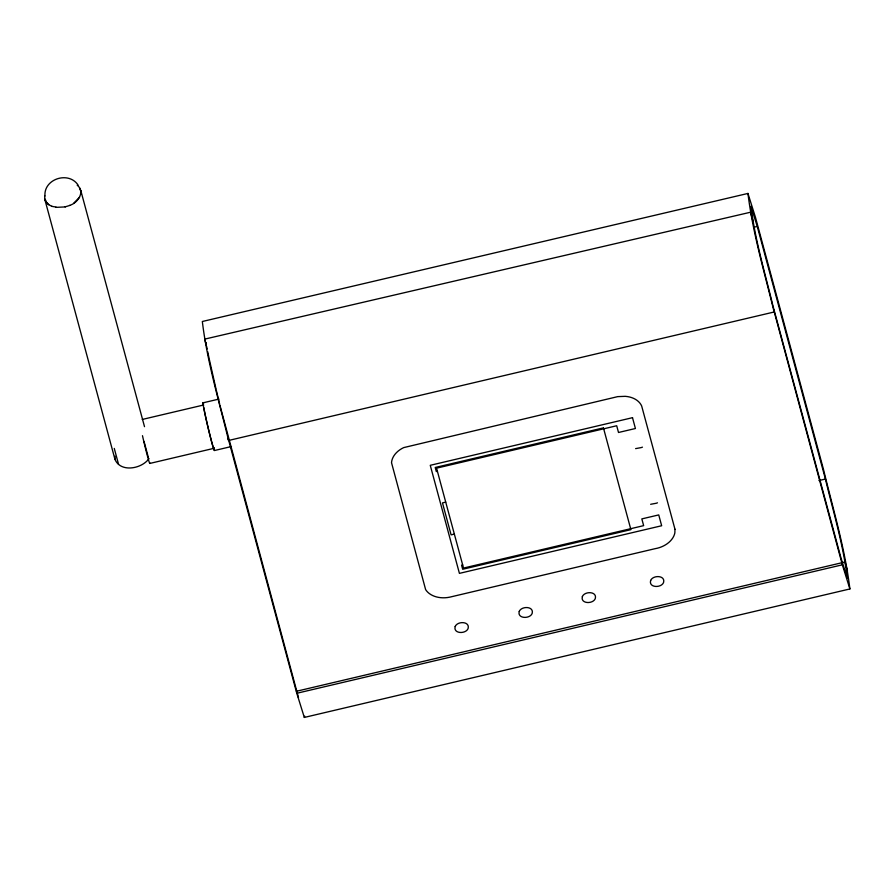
<?xml version="1.0" encoding="UTF-8"?>
<svg xmlns="http://www.w3.org/2000/svg" width="895" height="895" viewBox="0 0 895 895"><rect width="100%" height="100%" fill="white"/><g stroke="black" fill="none" stroke-linecap="round" stroke-linejoin="round"><path stroke-width="1.34" d="M149.04 458.564C141.891 468.823 120.691 472.884 114.996 459.448L44.75 199.115L44.75 195.871M44.963 195.96C43.654 178.81 68.725 170.855 78.078 185.075M80.707 194.137L80.718 190.937L79.51 188.028M77.216 185.198C85.573 191.586 77.753 203.076 69.732 205.347M114.996 459.448L114.996 456.193M747.951 193.443C752.807 233.438 764.61 272.762 774.141 311.997L228.583 440.474C219.085 401.105 207.125 361.569 202.337 321.495L747.951 193.443L755.469 217.362L823.568 469.752C833.1 509.188 845.048 548.792 849.881 588.955L304.322 717.432L296.793 693.278L228.18 438.46L228.583 440.474M304.322 717.432L304.692 716.145M51.709 206.342L56.027 207.036M79.588 197.18L73.849 203.12M65.145 206.857L69.81 205.436M754.675 227.05L757.259 226.435L825.414 479.038C833.346 511.918 843.336 544.943 847.341 578.416L841.009 558.077L772.855 305.486C764.934 272.673 755 239.782 750.95 206.331L757.259 226.435M203.098 402.817L218.951 399.08M142.249 419.453L203.601 405.01A22.285 0.761 76.7 0 0 203.545 405.614M149.745 463.453L213.771 448.373A22.285 0.761 76.7 0 0 213.827 447.768M214.285 450.565L231.458 446.515M437.409 471.307L436.324 471.564L435.227 467.481L603.431 427.866L630.897 529.65L462.681 569.265L461.585 565.181L462.67 564.924M445.721 502.117L442.477 502.889L451.102 534.874L454.358 534.114M818.959 480.559L825.414 479.038M296.402 691.276L845.037 561.993L847.498 571.122M296.793 693.278L842.352 564.812L849.881 588.955M635.618 448.619L640.932 447.645A6.131 4.195 -15.1 0 0 642.442 447.142M650.643 504.288L655.957 503.314A6.131 4.195 -15.1 0 0 657.467 502.811M65.29 206.913L55.814 207.371M52.067 206.409L48.352 204.541L45.981 202.069L44.75 199.115M48.766 204.631L46.428 202.214L45.22 199.294M298.505 697.641L219.969 405.446M752.885 220.841L750.536 212.227L204.675 339.127L206.264 345.078M80.818 190.624L144.509 426.669M144.028 441.414L148.279 457.177M114.269 448.429L118.52 464.181M216.377 390.522L219.644 404.092M216.053 389.168L209.419 359.857M206.588 346.264L207.148 348.994M207.718 351.713L209.117 358.526M842.352 564.812L773.739 309.994L774.141 311.997M603.577 428.246L603.689 428.806M205.872 342.382L206.353 344.978M213.368 447.511A22.285 0.761 76.7 0 1 208.457 429.029A22.285 0.761 76.7 0 1 203.836 407.661M214.028 447.634A24.534 0.839 76.7 0 1 208.434 429.264A24.534 0.839 76.7 0 1 203.545 403.779M149.812 462.838A22.285 0.761 76.7 0 1 142.473 435.675M674.975 529.258L674.852 532.939A22.643 16.49 -11.2 0 1 655.062 548.691L449.659 597.178A22.733 16.546 -11.2 0 1 425.617 589.581L391.529 462.737A22.688 16.513 -11.2 0 1 403.679 447.612L617.718 396.63L625.213 396.328A22.464 16.356 -11.2 0 1 641.659 405.961L674.975 529.258M455.186 626.466C452.971 633.895 465.68 634.242 468.063 628.637C470.278 621.219 457.569 620.861 455.186 626.466M519.245 611.386C517.03 618.803 529.739 619.161 532.122 613.556C534.337 606.128 521.628 605.781 519.245 611.386M582.376 596.518C580.173 603.935 592.882 604.293 595.253 598.688C597.468 591.259 584.759 590.913 582.376 596.518M650.654 580.441C648.439 587.858 661.148 588.216 663.531 582.611C665.746 575.183 653.037 574.836 650.654 580.441M632.508 417.685L430.26 465.31L459.415 573.371L661.662 525.745L658.742 514.916L641.827 518.899L643.65 525.645L463.52 568.068L436.559 468.163L616.7 425.751L618.512 432.486L635.416 428.515L632.508 417.685"/></g></svg>
